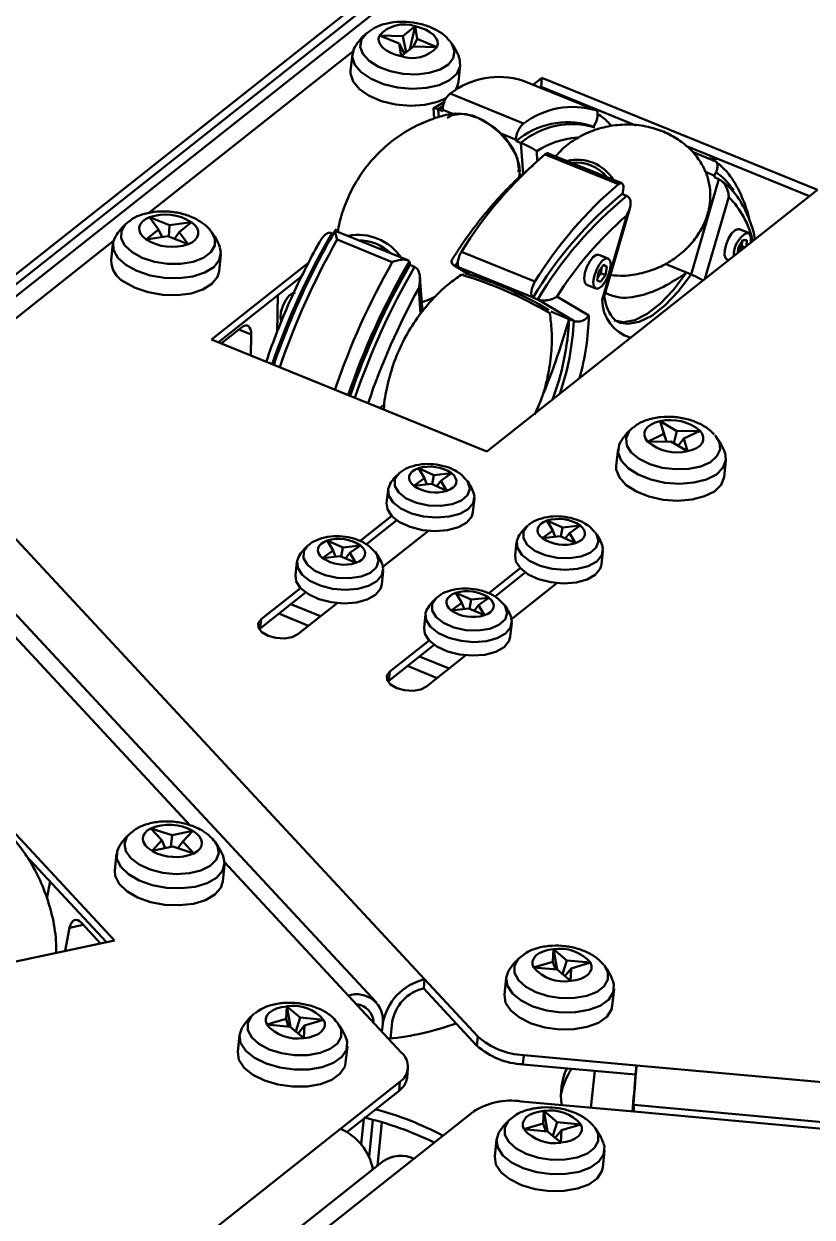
# Model space of a CAD drawing. Header units: millimetres. Extents: x 263 to 2983, y 441 to 2500.
# Drawn here: x 2049.2 to 2121.9, y 1904 to 2013.9 of the extents above; entities that cross this region are included whole.
import ezdxf

# ---------------------------------------------------------------- set-up
doc = ezdxf.new("R2010")
doc.units = ezdxf.units.MM
doc.header["$LTSCALE"] = 0.5
doc.layers.add('BOL', color=7, linetype='Continuous', lineweight=50)

msp = doc.modelspace()

# ---------------------------------------------------------------- linework, layer by layer
at = {"layer": 'BOL'}
for p, q in [((2096.64, 2028.99), (2032.95, 1978.58)), ((2096.54, 2027.98), (2032.84, 1977.57)), ((2088.99, 2020.89), (2041.71, 1983.47)), ((2084.12, 2012.8), (2085.26, 2013.7)), ((2085.26, 2013.7), (2084.78, 2011.56)), ((2085.26, 2013.7), (2085.45, 2012.53)), ((2083.8, 2012.11), (2081.97, 2012.85)), ((2081.97, 2012.85), (2084.12, 2012.8)), ((2083.99, 2010.94), (2083.8, 2012.11)), ((2083.8, 2012.11), (2084.28, 2011.17)), ((2084.12, 2012.8), (2084.43, 2011.29)), ((2085.45, 2012.53), (2085.13, 2011.84)), ((2085.45, 2012.53), (2087.28, 2011.79)), ((2088.53, 2012.27), (2088.48, 2012.34)), ((2060.7, 1996.48), (2079.52, 2011.39)), ((2079.48, 2011.15), (2079.32, 2009.59)), ((2085.13, 2011.84), (2083.99, 2010.94)), ((2087.28, 2011.79), (2085.13, 2011.84)), ((2089.27, 2008.57), (2089.43, 2010.13)), ((2096.14, 2008.31), (2096.96, 2008.96)), ((2096.87, 2008.12), (2096.96, 2008.96)), ((2096.96, 2008.96), (2122.35, 1998.64)), ((2101.93, 2005.96), (2095.16, 2008.71)), ((2096.79, 2008.05), (2096.87, 2008.12)), ((2096.87, 2008.12), (2105.61, 2004.57)), ((2087.96, 2006.73), (2086.99, 2006.17)), ((2088.49, 2007.5), (2095.26, 2004.74)), ((2098.84, 2007.32), (2098.83, 2007.22)), ((2086.96, 2006.15), (2087.03, 2005.19)), ((2087.84, 2006.34), (2087.4, 2006.05)), ((2087.4, 2006.05), (2087.82, 2005.88)), ((2087.4, 2006.05), (2087.45, 2005.31)), ((2087.82, 2005.88), (2087.81, 2005.99)), ((2088.74, 2005.62), (2087.81, 2005.99)), ((2101.79, 2004.4), (2101.36, 2004.57)), ((2101.77, 2004.55), (2101.7, 2004.44)), ((2094.59, 2003.24), (2093.25, 2003.78)), ((2094.59, 2003.13), (2094.59, 2003.24)), ((2095.02, 2002.96), (2094.59, 2003.13)), ((2095.22, 2000.09), (2095.02, 2002.96)), ((2096.47, 2002.2), (2096.53, 2001.3)), ((2110.21, 2002.7), (2121.62, 1998.06)), ((2104.02, 1999.15), (2097.25, 2001.9)), ((2104.31, 1999.24), (2097.54, 2001.99)), ((2112.97, 2001.25), (2110.82, 2002.12)), ((2112.19, 2001.56), (2113.23, 2001.47)), ((2112.88, 1999.93), (2112.03, 2000.28)), ((2110.72, 1990.83), (2113.26, 1999.61)), ((2112.88, 1999.93), (2112.84, 1999.79)), ((2113.26, 1999.61), (2112.84, 1999.79)), ((2122.35, 1998.64), (2091.88, 1974.52)), ((2104.35, 1998.24), (2104.4, 1998.39)), ((2104.78, 1998.07), (2104.35, 1998.24)), ((2114.17, 1997.99), (2111.98, 1990.43)), ((2102.67, 1988.71), (2105.05, 1996.92)), ((2058.78, 1995.65), (2058.72, 1995.6)), ((2061.6, 1994.97), (2060.79, 1996.1)), ((2060.79, 1996.1), (2062.64, 1995.37)), ((2062.64, 1995.37), (2064.64, 1995.65)), ((2064.64, 1995.65), (2063.52, 1994.74)), ((2102.52, 1988.49), (2104.77, 1996.28)), ((2060.48, 1994.06), (2061.6, 1994.97)), ((2061.6, 1994.97), (2061.95, 1994.27)), ((2062.64, 1995.37), (2062.56, 1994.32)), ((2063.52, 1994.74), (2063.09, 1994.11)), ((2063.52, 1994.74), (2064.33, 1993.61)), ((2084.58, 1992.15), (2077.91, 1994.86)), ((2115.99, 1994.66), (2115.15, 1995)), ((2044.54, 1983.7), (2057.46, 1993.92)), ((2057.41, 1993.68), (2057.25, 1992.12)), ((2062.48, 1994.35), (2060.48, 1994.06)), ((2064.33, 1993.61), (2062.48, 1994.35)), ((2083.16, 1991.98), (2078.08, 1994.04)), ((2080.49, 1993.81), (2080.48, 1993.96)), ((2082.26, 1993.39), (2082.07, 1993.17)), ((2115.03, 1992.84), (2115.39, 1993.45)), ((2115.47, 1993.98), (2115.04, 1993.26)), ((2115.39, 1993.45), (2115.42, 1993.89)), ((2115.39, 1993.45), (2115.66, 1993.34)), ((2115.85, 1993.99), (2115.47, 1993.98)), ((2115.82, 1993.47), (2115.85, 1993.99)), ((2067.2, 1991.1), (2067.36, 1992.66)), ((2089.54, 1992.93), (2096.31, 1990.17)), ((2103.06, 1992.31), (2102.21, 1992.65)), ((2115.04, 1993.26), (2115.02, 1992.83)), ((2066.49, 1984.84), (2075.46, 1991.95)), ((2084.78, 1991.82), (2084.79, 1991.71)), ((2085.21, 1991.54), (2084.79, 1991.71)), ((2088.85, 1991.67), (2090.21, 1990.86)), ((2089.2, 1992.01), (2088.96, 1991.62)), ((2088.96, 1991.62), (2089.38, 1991.45)), ((2088.96, 1991.62), (2090.24, 1990.85)), ((2096.09, 1988.73), (2089.32, 1991.48)), ((2089.32, 1991.48), (2089.38, 1991.45)), ((2102.62, 1991.71), (2102.17, 1991.08)), ((2102.39, 1990.94), (2102.49, 1991.52)), ((2102.61, 1991.69), (2102.95, 1991.55)), ((2102.95, 1991.55), (2102.62, 1991.71)), ((2102.82, 1990.77), (2102.95, 1991.55)), ((2110.29, 1991), (2108.3, 1991.81)), ((2114.02, 1992.22), (2114.17, 1992.16)), ((2067.13, 1984.58), (2074.79, 1990.64)), ((2085.94, 1987.39), (2085.71, 1990.54)), ((2089.75, 1990.97), (2089.73, 1990.97)), ((2102.17, 1991.08), (2102.03, 1990.29)), ((2102.03, 1990.29), (2102.36, 1990.14)), ((2102.07, 1990.49), (2102.39, 1990.94)), ((2102.36, 1990.14), (2102.82, 1990.77)), ((2102.39, 1990.94), (2102.82, 1990.77)), ((2110.72, 1990.83), (2110.29, 1991)), ((2085.77, 1987.19), (2085.6, 1989.54)), ((2092.87, 1989.86), (2092.87, 1989.85)), ((2094.7, 1989.05), (2094.7, 1989.06)), ((2101.07, 1989.88), (2101.08, 1989.88)), ((2101.08, 1989.88), (2101.93, 1989.53)), ((2072.6, 1988.91), (2072.54, 1985.51)), ((2096.09, 1988.73), (2096.15, 1988.69)), ((2096.57, 1988.52), (2096.15, 1988.69)), ((2099.89, 1986.55), (2096.57, 1988.52)), ((2098.33, 1988.79), (2101.27, 1987.04)), ((2099.46, 1986.72), (2097.77, 1987.41)), ((2069.26, 1985.94), (2067.4, 1984.47)), ((2069.03, 1985.76), (2070.15, 1985.31)), ((2099.89, 1986.55), (2099.46, 1986.72)), ((2104.05, 1986.43), (2104.18, 1986.38)), ((2091.88, 1974.52), (2066.49, 1984.84)), ((2070.11, 1983.37), (2070.15, 1985.31)), ((2082.45, 1978.85), (2082.01, 1978.53)), ((2108.2, 1976.15), (2107.85, 1977.32)), ((2107.85, 1977.32), (2108.45, 1975.45)), ((2107.85, 1977.32), (2109.4, 1976.4)), ((2105.33, 1976.71), (2105.28, 1976.67)), ((2106.7, 1975.42), (2108.2, 1976.15)), ((2108.2, 1976.15), (2108.43, 1975.45)), ((2109.4, 1976.4), (2109.11, 1975.29)), ((2109.4, 1976.4), (2111.53, 1976.43)), ((2111.53, 1976.43), (2110.04, 1975.71)), ((2113.02, 1975.87), (2112.89, 1976.03)), ((2103.97, 1974.76), (2103.81, 1973.19)), ((2108.83, 1975.45), (2106.7, 1975.42)), ((2110.38, 1974.54), (2108.83, 1975.45)), ((2110.04, 1975.71), (2109.51, 1975.05)), ((2110.04, 1975.71), (2110.38, 1974.54)), ((2113.76, 1972.17), (2113.92, 1973.73)), ((2086.12, 1972.05), (2085.57, 1972.97)), ((2085.57, 1972.97), (2086.99, 1972.34)), ((2086.99, 1972.34), (2088.63, 1972.51)), ((2088.63, 1972.51), (2087.65, 1971.82)), ((2086.14, 1925.89), (2043.81, 1971.43)), ((2085.15, 1971.35), (2086.12, 1972.05)), ((2086.78, 1971.53), (2085.15, 1971.35)), ((2086.12, 1972.05), (2086.33, 1971.48)), ((2088.2, 1970.9), (2086.78, 1971.53)), ((2086.99, 1972.34), (2086.84, 1971.5)), ((2087.65, 1971.82), (2087.26, 1971.32)), ((2087.65, 1971.82), (2088.2, 1970.9)), ((2089.98, 1971.9), (2089.48, 1972.43)), ((2082.77, 1971), (2082.64, 1969.75)), ((2081.7, 1923.74), (2039.37, 1969.28)), ((2090.6, 1968.93), (2090.73, 1970.18)), ((2080.17, 1966.27), (2083.11, 1968.59)), ((2080.77, 1965.97), (2083.57, 1968.18)), ((2097.97, 1967.23), (2097.42, 1968.15)), ((2097.42, 1968.15), (2098.84, 1967.52)), ((2086.49, 1967.21), (2082.3, 1963.89)), ((2097, 1966.54), (2097.97, 1967.23)), ((2097.97, 1967.23), (2098.18, 1966.66)), ((2098.84, 1967.52), (2098.69, 1966.69)), ((2098.84, 1967.52), (2100.48, 1967.7)), ((2099.5, 1967), (2099.11, 1966.5)), ((2100.48, 1967.7), (2099.5, 1967)), ((2099.5, 1967), (2100.05, 1966.08)), ((2101.83, 1967.08), (2101.33, 1967.61)), ((2077.72, 1965.39), (2077.16, 1966.31)), ((2077.16, 1966.31), (2078.59, 1965.68)), ((2094.62, 1966.18), (2094.49, 1964.93)), ((2098.63, 1966.71), (2097, 1966.54)), ((2100.05, 1966.08), (2098.63, 1966.71)), ((2076.74, 1964.7), (2077.72, 1965.39)), ((2078.37, 1964.88), (2076.74, 1964.7)), ((2077.72, 1965.39), (2077.93, 1964.83)), ((2079.8, 1964.25), (2078.37, 1964.88)), ((2078.59, 1965.68), (2078.44, 1964.85)), ((2078.59, 1965.68), (2080.22, 1965.86)), ((2079.25, 1965.17), (2078.86, 1964.67)), ((2080.22, 1965.86), (2079.25, 1965.17)), ((2079.25, 1965.17), (2079.8, 1964.25)), ((2081.58, 1965.24), (2081.07, 1965.77)), ((2102.45, 1964.11), (2102.58, 1965.36)), ((2074.36, 1964.34), (2074.23, 1963.09)), ((2092.02, 1961.45), (2094.96, 1963.77)), ((2082.19, 1962.28), (2082.32, 1963.52)), ((2092.63, 1961.15), (2095.42, 1963.36)), ((2070.99, 1958.22), (2075.17, 1961.53)), ((2071.07, 1959.06), (2074.7, 1961.93)), ((2098.34, 1962.39), (2094.15, 1959.07)), ((2073.81, 1960.45), (2076.55, 1959.34)), ((2078.09, 1960.56), (2074.46, 1957.68)), ((2088.59, 1959.88), (2089.57, 1960.58)), ((2089.57, 1960.58), (2089.01, 1961.49)), ((2089.01, 1961.49), (2090.44, 1960.87)), ((2089.57, 1960.58), (2089.78, 1960.01)), ((2090.44, 1960.87), (2090.29, 1960.03)), ((2090.44, 1960.87), (2092.07, 1961.04)), ((2092.07, 1961.04), (2091.1, 1960.35)), ((2093.43, 1960.42), (2092.92, 1960.96)), ((2072.71, 1959.58), (2075.45, 1958.47)), ((2086.21, 1959.52), (2086.09, 1958.28)), ((2090.23, 1960.06), (2088.59, 1959.88)), ((2091.65, 1959.43), (2090.23, 1960.06)), ((2091.1, 1960.35), (2090.71, 1959.85)), ((2091.1, 1960.35), (2091.65, 1959.43)), ((2070.9, 1958.14), (2070.99, 1958.22)), ((2071.07, 1959.06), (2070.99, 1958.22)), ((2094.04, 1957.46), (2094.17, 1958.71)), ((2047.94, 1957.92), (2064.54, 1940.06)), ((2082.92, 1954.24), (2086.55, 1957.12)), ((2082.84, 1953.4), (2087.02, 1956.71)), ((2085.66, 1955.63), (2088.4, 1954.52)), ((2089.94, 1955.74), (2086.31, 1952.87)), ((2082.92, 1954.24), (2082.84, 1953.4)), ((2084.56, 1954.77), (2087.3, 1953.65)), ((2082.75, 1953.32), (2082.84, 1953.4)), ((2048.08, 1939.65), (2057.54, 1929.47)), ((2061.93, 1938.7), (2060.91, 1939.79)), ((2060.91, 1939.79), (2062.86, 1939.16)), ((2062.86, 1939.16), (2064.77, 1939.57)), ((2064.77, 1939.57), (2063.86, 1938.59)), ((2059.11, 1939.43), (2059.06, 1939.39)), ((2061.02, 1937.72), (2061.93, 1938.7)), ((2061.93, 1938.7), (2062.22, 1937.97)), ((2062.86, 1939.16), (2062.76, 1938.09)), ((2063.86, 1938.59), (2063.4, 1937.97)), ((2063.86, 1938.59), (2064.88, 1937.49)), ((2066.8, 1938.59), (2066.75, 1938.65)), ((2049.33, 1937.37), (2056.81, 1929.32)), ((2057.75, 1937.47), (2057.58, 1935.91)), ((2062.92, 1938.12), (2061.02, 1937.72)), ((2064.88, 1937.49), (2062.92, 1938.12)), ((2067.53, 1934.89), (2067.69, 1936.45)), ((2067.7, 1936.67), (2079.12, 1924.38)), ((2051.62, 1934.9), (2051.32, 1933.32)), ((2054.67, 1930.91), (2053.42, 1930.64)), ((2056.26, 1929.2), (2054.5, 1931.1)), ((2053, 1928.5), (2053.42, 1930.64)), ((2057.54, 1929.47), (2031.19, 1923.83)), ((2097.96, 1927.51), (2098.02, 1928.66)), ((2098.02, 1928.66), (2098.37, 1926.79)), ((2098.02, 1928.66), (2099.26, 1927.62)), ((2095.03, 1927.99), (2094.97, 1927.94)), ((2096.19, 1926.97), (2097.96, 1927.51)), ((2097.96, 1927.51), (2098.19, 1926.79)), ((2099.26, 1927.62), (2098.85, 1926.35)), ((2099.26, 1927.62), (2101.42, 1927.43)), ((2101.42, 1927.43), (2099.65, 1926.89)), ((2098.35, 1926.78), (2096.19, 1926.97)), ((2099.59, 1925.74), (2098.35, 1926.78)), ((2099.65, 1926.89), (2099.07, 1926.17)), ((2099.65, 1926.89), (2099.59, 1925.74)), ((2086.14, 1925.89), (2086.06, 1925.05)), ((2091.05, 1920.61), (2086.14, 1925.89)), ((2093.66, 1926.03), (2093.5, 1924.47)), ((2079.12, 1924.38), (2084.02, 1919.11)), ((2090.96, 1919.77), (2086.06, 1925.05)), ((2103.44, 1923.44), (2103.61, 1925)), ((2073.37, 1922.24), (2073.43, 1923.39)), ((2073.43, 1923.39), (2073.78, 1921.53)), ((2073.43, 1923.39), (2074.67, 1922.36)), ((2070.44, 1922.72), (2070.38, 1922.68)), ((2071.6, 1921.71), (2073.37, 1922.24)), ((2073.37, 1922.24), (2073.6, 1921.52)), ((2074.67, 1922.36), (2074.26, 1921.09)), ((2074.67, 1922.36), (2076.83, 1922.16)), ((2076.83, 1922.16), (2075.06, 1921.62)), ((2083.16, 1921.96), (2083.01, 1920.43)), ((2073.76, 1921.51), (2071.6, 1921.71)), ((2075, 1920.47), (2073.76, 1921.51)), ((2075.06, 1921.62), (2074.48, 1920.9)), ((2075.06, 1921.62), (2075, 1920.47)), ((2082.21, 1921.06), (2082.28, 1921.77)), ((2069.07, 1920.76), (2068.91, 1919.2)), ((2078.86, 1918.18), (2079.02, 1919.74)), ((2090.96, 1919.77), (2091.05, 1920.61)), ((2095.28, 1918.89), (2095.19, 1918.05)), ((2105.66, 1917.95), (2095.28, 1918.89)), ((2084.52, 1916.82), (2084.6, 1917.66)), ((2105.57, 1917.11), (2095.19, 1918.05)), ((2105.66, 1917.95), (2105.57, 1917.11)), ((2195.28, 1909.84), (2105.66, 1917.95)), ((2083.86, 1916.45), (2078.39, 1912.11)), ((2083.78, 1915.61), (2083.86, 1916.45)), ((2101.47, 1914.05), (2101.82, 1917.45)), ((2083.78, 1915.61), (2078.98, 1911.81)), ((2095.03, 1914.64), (2105.41, 1913.7)), ((2195.04, 1906.2), (2105.42, 1914.31)), ((2085.16, 1909.36), (2090.63, 1913.69)), ((2097.07, 1912.61), (2097.13, 1913.76)), ((2097.13, 1913.76), (2097.48, 1911.89)), ((2097.13, 1913.76), (2098.37, 1912.72)), ((2105.41, 1913.7), (2195.02, 1905.58)), ((2078.39, 1912.11), (2031.1, 1874.69)), ((2080.53, 1913.03), (2080.29, 1910.69)), ((2081.02, 1909.52), (2081.38, 1912.94)), ((2082.21, 1912.71), (2081.8, 1908.71)), ((2094.14, 1913.09), (2094.08, 1913.04)), ((2095.3, 1912.07), (2097.07, 1912.61)), ((2097.46, 1911.87), (2095.3, 1912.07)), ((2097.07, 1912.61), (2097.31, 1911.89)), ((2098.37, 1912.72), (2097.96, 1911.45)), ((2098.37, 1912.72), (2100.53, 1912.52)), ((2100.53, 1912.52), (2098.77, 1911.99)), ((2092.77, 1911.12), (2092.61, 1909.56)), ((2098.7, 1910.84), (2097.46, 1911.87)), ((2098.77, 1911.99), (2098.18, 1911.27)), ((2098.77, 1911.99), (2098.7, 1910.84)), ((2102.56, 1908.54), (2102.72, 1910.1)), ((2082.33, 1909.13), (2035.05, 1871.7)), ((2076.13, 1902.22), (2085.16, 1909.36))]:
    msp.add_line(p, q, dxfattribs=at)
at = {"layer": 'BOL', "flags": 128}
for points in [[(2087.28, 2011.79), (2087.35, 2012.07), (2087.32, 2012.36), (2087.18, 2012.64), (2086.95, 2012.92), (2086.62, 2013.17), (2086.22, 2013.39), (2085.76, 2013.57), (2085.26, 2013.7)], [(2080.32, 2012.47), (2080.21, 2011.82), (2080.45, 2011.15), (2081.02, 2010.52), (2081.88, 2009.97), (2082.96, 2009.57), (2084.16, 2009.32), (2085.4, 2009.27), (2086.56, 2009.4), (2087.57, 2009.72), (2088.33, 2010.19), (2088.78, 2010.77), (2088.89, 2011.42), (2088.65, 2012.09), (2088.53, 2012.27)], [(2080.79, 2013.06), (2080.78, 2013.05), (2080.32, 2012.47)], [(2081.97, 2012.85), (2081.9, 2012.58), (2081.93, 2012.29), (2082.07, 2012), (2082.3, 2011.72), (2082.63, 2011.47), (2083.03, 2011.25), (2083.49, 2011.07), (2083.99, 2010.94)], [(2079.7, 2011.79), (2079.61, 2011.61), (2079.47, 2010.9), (2079.71, 2010.16), (2080.3, 2009.46), (2081.2, 2008.85), (2082.34, 2008.37), (2083.63, 2008.06), (2084.99, 2007.94), (2086.31, 2008.02), (2087.49, 2008.29), (2088.44, 2008.74), (2089.1, 2009.33), (2089.41, 2010.02), (2089.36, 2010.75), (2089.34, 2010.8)], [(2079.32, 2009.59), (2079.31, 2009.34), (2079.55, 2008.6), (2080.14, 2007.9), (2081.04, 2007.29), (2082.18, 2006.81), (2083.47, 2006.5), (2084.83, 2006.38), (2086.15, 2006.46), (2087.33, 2006.73), (2088.13, 2007.09)], [(2088.23, 2005.28), (2088.67, 2005.51), (2089.53, 2005.64), (2090.54, 2005.47), (2091.61, 2005.02), (2092.65, 2004.32), (2093.56, 2003.45), (2094.27, 2002.47), (2094.7, 2001.48), (2094.83, 2000.56), (2094.8, 2000.29)], [(2088.74, 2005.64), (2088.98, 2005.67), (2089.97, 2005.6), (2091.04, 2005.25), (2092.12, 2004.65), (2093.11, 2003.84), (2093.94, 2002.9), (2094.54, 2001.89), (2094.86, 2000.91), (2094.91, 2000.36)], [(2101.77, 2004.55), (2101.88, 2004.76), (2101.97, 2004.98), (2102.04, 2005.21), (2102.08, 2005.43), (2102.09, 2005.62), (2102.07, 2005.78), (2102.01, 2005.9), (2101.93, 2005.96)], [(2104.4, 1998.39), (2104.45, 1998.62), (2104.47, 1998.82), (2104.46, 1999), (2104.42, 1999.13), (2104.35, 1999.22), (2104.26, 1999.25), (2104.15, 1999.23), (2104.02, 1999.15)], [(2058.72, 1995.6), (2058.55, 1995.43), (2058.19, 1994.82), (2058.18, 1994.16), (2058.52, 1993.49), (2059.18, 1992.88)], [(2060.79, 1996.1), (2060.42, 1995.92), (2060.13, 1995.7), (2059.93, 1995.45), (2059.84, 1995.17), (2059.85, 1994.88), (2059.96, 1994.59), (2060.18, 1994.32), (2060.48, 1994.06)], [(2064.33, 1993.61), (2064.7, 1993.79), (2064.99, 1994.01), (2065.19, 1994.26), (2065.28, 1994.54), (2065.27, 1994.83), (2065.16, 1995.12), (2064.94, 1995.4), (2064.64, 1995.65)], [(2059.18, 1992.88), (2060.11, 1992.38), (2061.23, 1992.01), (2062.45, 1991.82), (2063.68, 1991.82), (2064.81, 1992.01), (2065.75, 1992.37), (2066.43, 1992.88), (2066.79, 1993.49), (2066.8, 1994.15), (2066.47, 1994.8)], [(2115.15, 1995), (2115.04, 1995.02), (2114.76, 1994.91), (2114.44, 1994.6), (2114.15, 1994.14), (2113.93, 1993.6), (2113.8, 1993.06), (2113.79, 1992.61), (2113.91, 1992.31), (2114.02, 1992.22)], [(2116.2, 1993.77), (2116.21, 1993.82), (2116.21, 1994.27), (2116.1, 1994.57), (2115.89, 1994.68)], [(2057.64, 1994.32), (2057.44, 1993.84), (2057.47, 1993.11), (2057.87, 1992.38), (2058.6, 1991.71)], [(2058.6, 1991.71), (2059.61, 1991.16), (2060.83, 1990.75), (2062.16, 1990.52), (2063.51, 1990.48), (2064.78, 1990.65), (2065.87, 1991.01), (2066.7, 1991.52), (2067.21, 1992.16), (2067.37, 1992.87), (2067.27, 1993.33)], [(2089.32, 1991.48), (2089.25, 1991.56), (2089.2, 1991.68), (2089.19, 1991.85), (2089.21, 1992.05), (2089.25, 1992.27), (2089.33, 1992.5), (2089.42, 1992.72), (2089.54, 1992.93)], [(2102.21, 1992.65), (2101.97, 1992.64), (2101.66, 1992.43), (2101.36, 1992.04), (2101.09, 1991.53), (2100.91, 1990.98), (2100.85, 1990.47), (2100.9, 1990.09), (2101.07, 1989.88)], [(2101.91, 1989.54), (2102.17, 1989.54), (2102.47, 1989.76), (2102.78, 1990.15), (2103.04, 1990.66), (2103.22, 1991.21), (2103.29, 1991.71), (2103.24, 1992.1), (2103.07, 1992.3), (2102.81, 1992.3), (2102.51, 1992.09), (2102.2, 1991.69), (2101.94, 1991.18), (2101.76, 1990.63), (2101.69, 1990.13), (2101.75, 1989.74), (2101.91, 1989.54)], [(2058.44, 1990.15), (2059.45, 1989.6), (2060.67, 1989.19), (2062, 1988.96), (2063.35, 1988.92), (2064.62, 1989.09), (2065.71, 1989.44), (2066.54, 1989.96), (2067.05, 1990.6), (2067.2, 1991.1)], [(2096.31, 1990.17), (2096.2, 1989.97), (2096.1, 1989.75), (2096.02, 1989.52), (2095.98, 1989.3), (2095.96, 1989.1), (2095.98, 1988.93), (2096.02, 1988.8), (2096.09, 1988.73)], [(2103.62, 1986.6), (2104.46, 1986.44), (2105.51, 1986.63), (2106.66, 1987.21), (2107.87, 1988.15), (2109.09, 1989.43), (2110.29, 1991)], [(2104.18, 1986.38), (2104.88, 1986.27), (2105.93, 1986.46), (2107.08, 1987.03), (2108.29, 1987.98), (2109.51, 1989.25), (2110.72, 1990.83)], [(2072.86, 1986.87), (2072.9, 1987.36), (2073.07, 1987.91), (2073.32, 1988.43), (2073.62, 1988.85), (2073.93, 1989.09), (2074.2, 1989.13), (2074.22, 1989.13)], [(2072.94, 1986.49), (2072.93, 1986.51), (2072.86, 1986.87)], [(2069.26, 1985.94), (2069.44, 1986.06), (2069.61, 1986.13), (2069.77, 1986.13), (2069.9, 1986.07), (2070.01, 1985.96), (2070.09, 1985.79), (2070.14, 1985.57), (2070.15, 1985.31)], [(2107.85, 1977.32), (2107.4, 1977.19), (2107.02, 1977.02), (2106.72, 1976.8), (2106.51, 1976.56), (2106.4, 1976.28), (2106.4, 1976), (2106.5, 1975.71), (2106.7, 1975.42)], [(2105.28, 1976.67), (2105, 1976.38), (2104.71, 1975.75), (2104.78, 1975.08), (2105.19, 1974.43), (2105.92, 1973.83), (2106.9, 1973.35), (2108.05, 1973.03), (2109.28, 1972.88), (2110.49, 1972.92), (2111.59, 1973.15), (2112.48, 1973.54), (2113.09, 1974.08), (2113.37, 1974.7), (2113.31, 1975.37), (2113.02, 1975.87)], [(2110.38, 1974.54), (2110.83, 1974.66), (2111.21, 1974.84), (2111.51, 1975.05), (2111.72, 1975.3), (2111.83, 1975.57), (2111.83, 1975.86), (2111.73, 1976.15), (2111.53, 1976.43)], [(2104.19, 1975.4), (2104.06, 1975.13), (2103.98, 1974.41), (2104.26, 1973.68), (2104.89, 1972.99), (2105.82, 1972.39), (2106.98, 1971.93), (2108.29, 1971.64), (2109.65, 1971.55), (2110.95, 1971.65), (2112.11, 1971.95), (2113.03, 1972.41), (2113.64, 1973.02), (2113.91, 1973.71), (2113.83, 1974.41)], [(2083.82, 1972.53), (2083.79, 1972.51), (2083.41, 1971.96), (2083.39, 1971.34), (2083.75, 1970.73), (2084.44, 1970.19), (2085.39, 1969.78), (2086.49, 1969.54), (2087.64, 1969.5), (2088.69, 1969.66), (2089.54, 1970.01), (2090.1, 1970.5), (2090.31, 1971.09), (2090.13, 1971.71), (2090.01, 1971.89)], [(2085.57, 1972.97), (2085.25, 1972.83), (2085, 1972.67), (2084.82, 1972.47), (2084.72, 1972.25), (2084.71, 1972.03), (2084.77, 1971.79), (2084.92, 1971.57), (2085.15, 1971.35)], [(2088.2, 1970.9), (2088.52, 1971.04), (2088.77, 1971.2), (2088.95, 1971.4), (2089.05, 1971.61), (2089.07, 1971.84), (2089, 1972.07), (2088.85, 1972.3), (2088.63, 1972.51)], [(2103.81, 1973.19), (2103.81, 1972.85), (2104.1, 1972.12), (2104.73, 1971.43), (2105.66, 1970.83), (2106.82, 1970.37), (2108.13, 1970.08), (2109.48, 1969.98), (2110.79, 1970.09), (2111.94, 1970.39), (2112.87, 1970.85), (2113.48, 1971.45), (2113.75, 1972.15), (2113.76, 1972.17)], [(2082.95, 1971.51), (2082.78, 1971.09), (2082.84, 1970.45), (2083.25, 1969.82), (2083.96, 1969.26), (2084.93, 1968.82), (2086.05, 1968.53), (2087.24, 1968.43), (2088.39, 1968.52), (2089.38, 1968.79), (2090.15, 1969.22), (2090.61, 1969.77), (2090.73, 1970.4), (2090.66, 1970.72)], [(2082.64, 1969.75), (2082.71, 1969.2), (2083.12, 1968.57), (2083.84, 1968.01), (2084.8, 1967.57), (2085.93, 1967.28), (2087.11, 1967.18), (2088.26, 1967.27), (2089.26, 1967.54), (2090.02, 1967.97), (2090.48, 1968.53), (2090.6, 1968.93)], [(2097.42, 1968.15), (2097.11, 1968.01), (2096.85, 1967.85), (2096.67, 1967.65), (2096.57, 1967.44), (2096.56, 1967.21), (2096.62, 1966.98), (2096.77, 1966.75), (2097, 1966.54)], [(2095.67, 1967.71), (2095.64, 1967.69), (2095.26, 1967.14), (2095.24, 1966.52), (2095.6, 1965.91), (2096.29, 1965.37), (2097.24, 1964.96), (2098.35, 1964.72), (2099.49, 1964.68), (2100.54, 1964.84), (2101.39, 1965.19), (2101.95, 1965.68), (2102.16, 1966.27), (2101.98, 1966.89), (2101.86, 1967.07)], [(2100.05, 1966.08), (2100.37, 1966.22), (2100.62, 1966.38), (2100.8, 1966.58), (2100.9, 1966.8), (2100.92, 1967.02), (2100.85, 1967.26), (2100.7, 1967.48), (2100.48, 1967.7)], [(2077.16, 1966.31), (2076.85, 1966.18), (2076.6, 1966.01), (2076.42, 1965.82), (2076.32, 1965.6), (2076.3, 1965.37), (2076.37, 1965.14), (2076.52, 1964.91), (2076.74, 1964.7)], [(2094.8, 1966.69), (2094.63, 1966.27), (2094.69, 1965.63), (2095.1, 1965), (2095.81, 1964.44), (2096.78, 1964), (2097.9, 1963.71), (2099.09, 1963.61), (2100.24, 1963.7), (2101.23, 1963.97), (2102, 1964.4), (2102.46, 1964.96), (2102.58, 1965.58), (2102.51, 1965.9)], [(2074.54, 1964.86), (2074.38, 1964.44), (2074.44, 1963.8), (2074.84, 1963.17), (2075.56, 1962.61), (2076.52, 1962.16), (2077.65, 1961.88), (2078.84, 1961.77), (2079.98, 1961.86), (2080.98, 1962.14), (2081.74, 1962.57), (2082.2, 1963.12), (2082.32, 1963.75), (2082.25, 1964.06)], [(2075.41, 1965.87), (2075.39, 1965.85), (2075, 1965.3), (2074.98, 1964.69), (2075.34, 1964.08), (2076.03, 1963.54), (2076.98, 1963.13), (2078.09, 1962.89), (2079.23, 1962.84), (2080.29, 1963.01), (2081.14, 1963.35), (2081.7, 1963.85), (2081.9, 1964.44), (2081.73, 1965.06), (2081.61, 1965.24)], [(2079.8, 1964.25), (2080.11, 1964.38), (2080.36, 1964.55), (2080.54, 1964.75), (2080.64, 1964.96), (2080.66, 1965.19), (2080.59, 1965.42), (2080.45, 1965.65), (2080.22, 1965.86)], [(2094.49, 1964.93), (2094.56, 1964.38), (2094.97, 1963.76), (2095.69, 1963.19), (2096.65, 1962.75), (2097.78, 1962.47), (2098.96, 1962.36), (2100.11, 1962.45), (2101.11, 1962.72), (2101.87, 1963.15), (2102.33, 1963.71), (2102.45, 1964.11)], [(2074.23, 1963.09), (2074.31, 1962.55), (2074.71, 1961.92), (2075.43, 1961.36), (2076.39, 1960.92), (2077.52, 1960.63), (2078.71, 1960.53), (2079.85, 1960.61), (2080.85, 1960.89), (2081.61, 1961.32), (2082.08, 1961.87), (2082.19, 1962.28)], [(2087.26, 1961.06), (2087.24, 1961.04), (2086.85, 1960.48), (2086.84, 1959.87), (2087.19, 1959.26), (2087.88, 1958.72), (2088.83, 1958.31), (2089.94, 1958.07), (2091.08, 1958.03), (2092.14, 1958.19), (2092.99, 1958.54), (2093.55, 1959.03), (2093.75, 1959.62), (2093.58, 1960.24), (2093.46, 1960.42)], [(2089.01, 1961.49), (2088.7, 1961.36), (2088.45, 1961.19), (2088.27, 1961), (2088.17, 1960.78), (2088.15, 1960.55), (2088.22, 1960.32), (2088.37, 1960.1), (2088.59, 1959.88)], [(2091.65, 1959.43), (2091.96, 1959.56), (2092.22, 1959.73), (2092.39, 1959.93), (2092.49, 1960.14), (2092.51, 1960.37), (2092.44, 1960.6), (2092.3, 1960.83), (2092.07, 1961.04)], [(2086.39, 1960.04), (2086.23, 1959.62), (2086.29, 1958.98), (2086.69, 1958.35), (2087.41, 1957.79), (2088.37, 1957.35), (2089.5, 1957.06), (2090.69, 1956.96), (2091.83, 1957.05), (2092.83, 1957.32), (2093.59, 1957.75), (2094.05, 1958.3), (2094.17, 1958.93), (2094.1, 1959.24)], [(2074.46, 1957.68), (2073.93, 1957.42), (2073.22, 1957.3), (2072.44, 1957.34), (2071.72, 1957.54), (2071.15, 1957.87), (2070.83, 1958.27), (2070.8, 1958.69), (2071.07, 1959.06)], [(2086.09, 1958.28), (2086.16, 1957.73), (2086.56, 1957.1), (2087.28, 1956.54), (2088.25, 1956.1), (2089.37, 1955.81), (2090.56, 1955.71), (2091.7, 1955.8), (2092.7, 1956.07), (2093.46, 1956.5), (2093.93, 1957.06), (2094.04, 1957.46)], [(2086.31, 1952.87), (2085.78, 1952.6), (2085.07, 1952.48), (2084.29, 1952.52), (2083.57, 1952.72), (2083, 1953.05), (2082.68, 1953.45), (2082.65, 1953.87), (2082.92, 1954.24)], [(2060.91, 1939.79), (2060.58, 1939.59), (2060.34, 1939.35), (2060.2, 1939.08), (2060.16, 1938.8), (2060.23, 1938.51), (2060.4, 1938.23), (2060.67, 1937.96), (2061.02, 1937.72)], [(2064.88, 1937.49), (2065.2, 1937.69), (2065.44, 1937.93), (2065.58, 1938.2), (2065.62, 1938.48), (2065.55, 1938.77), (2065.38, 1939.06), (2065.12, 1939.33), (2064.77, 1939.57)], [(2059.06, 1939.39), (2058.7, 1939), (2058.48, 1938.36), (2058.6, 1937.69), (2059.07, 1937.04), (2059.84, 1936.46), (2060.85, 1936.01), (2062.02, 1935.71), (2063.25, 1935.59), (2064.46, 1935.66), (2065.52, 1935.92), (2066.37, 1936.34), (2066.94, 1936.89), (2067.16, 1937.52), (2067.04, 1938.19), (2066.8, 1938.59)], [(2057.97, 1938.11), (2057.79, 1937.7), (2057.78, 1936.97), (2058.14, 1936.24), (2058.84, 1935.57), (2059.82, 1935), (2061.03, 1934.57), (2062.35, 1934.32), (2063.71, 1934.27), (2064.99, 1934.41), (2066.1, 1934.75), (2066.96, 1935.25), (2067.51, 1935.87), (2067.7, 1936.58), (2067.61, 1937.12)], [(2057.58, 1935.91), (2057.62, 1935.41), (2057.98, 1934.68), (2058.68, 1934.01), (2059.66, 1933.44), (2060.87, 1933.01), (2062.19, 1932.76), (2063.55, 1932.71), (2064.83, 1932.85), (2065.94, 1933.19), (2066.8, 1933.69), (2067.35, 1934.31), (2067.53, 1934.89)], [(2054.5, 1931.1), (2054.33, 1931.25), (2054.16, 1931.34), (2053.99, 1931.38), (2053.84, 1931.35), (2053.7, 1931.25), (2053.58, 1931.1), (2053.49, 1930.9), (2053.42, 1930.64)], [(2098.02, 1928.66), (2097.53, 1928.59), (2097.08, 1928.46), (2096.7, 1928.29), (2096.4, 1928.07), (2096.2, 1927.82), (2096.09, 1927.55), (2096.09, 1927.26), (2096.19, 1926.97)], [(2094.97, 1927.94), (2094.77, 1927.75), (2094.43, 1927.13), (2094.43, 1926.47), (2094.79, 1925.81), (2095.46, 1925.2), (2096.4, 1924.7), (2097.53, 1924.34), (2098.75, 1924.16), (2099.98, 1924.17)], [(2099.59, 1925.74), (2100.08, 1925.81), (2100.53, 1925.94), (2100.91, 1926.11), (2101.21, 1926.33), (2101.41, 1926.58), (2101.52, 1926.85), (2101.52, 1927.14), (2101.42, 1927.43)], [(2093.88, 1926.67), (2093.66, 1926.02), (2093.77, 1925.28), (2094.25, 1924.57), (2095.05, 1923.92), (2096.12, 1923.39), (2097.37, 1923.02), (2098.72, 1922.84), (2100.06, 1922.85)], [(2099.98, 1924.17), (2101.1, 1924.37), (2102.03, 1924.74), (2102.7, 1925.25), (2103.04, 1925.86), (2103.03, 1926.53), (2102.71, 1927.15)], [(2102.71, 1927.15), (2102.68, 1927.19), (2102.67, 1927.2)], [(2100.06, 1922.85), (2101.29, 1923.06), (2102.33, 1923.45), (2103.09, 1924), (2103.53, 1924.66), (2103.59, 1925.38), (2103.52, 1925.68)], [(2093.5, 1924.47), (2093.5, 1924.46), (2093.61, 1923.72), (2094.09, 1923.01), (2094.89, 1922.36), (2095.96, 1921.83), (2097.21, 1921.46), (2098.56, 1921.27), (2099.9, 1921.29)], [(2073.43, 1923.39), (2072.94, 1923.32), (2072.49, 1923.2), (2072.11, 1923.02), (2071.81, 1922.81), (2071.61, 1922.56), (2071.5, 1922.28), (2071.5, 1921.99), (2071.6, 1921.71)], [(2099.9, 1921.29), (2101.13, 1921.5), (2102.17, 1921.89), (2102.93, 1922.44), (2103.37, 1923.1), (2103.44, 1923.44)], [(2070.38, 1922.68), (2070.18, 1922.48), (2069.84, 1921.87), (2069.84, 1921.2), (2070.2, 1920.54), (2070.87, 1919.94), (2071.81, 1919.43), (2072.94, 1919.08), (2074.16, 1918.9), (2075.39, 1918.9)], [(2075, 1920.47), (2075.49, 1920.54), (2075.94, 1920.67), (2076.32, 1920.84), (2076.62, 1921.06), (2076.82, 1921.31), (2076.93, 1921.58), (2076.93, 1921.87), (2076.83, 1922.16)], [(2078.12, 1921.88), (2078.09, 1921.92), (2078.08, 1921.93)], [(2069.29, 1921.4), (2069.07, 1920.75), (2069.18, 1920.02), (2069.66, 1919.3), (2070.46, 1918.65), (2071.53, 1918.13), (2072.78, 1917.76), (2074.13, 1917.57), (2075.47, 1917.58)], [(2075.39, 1918.9), (2076.51, 1919.1), (2077.44, 1919.47), (2078.11, 1919.98), (2078.45, 1920.6), (2078.44, 1921.26), (2078.12, 1921.88)], [(2075.47, 1917.58), (2076.7, 1917.79), (2077.74, 1918.19), (2078.5, 1918.73), (2078.94, 1919.39), (2079, 1920.11), (2078.93, 1920.41)], [(2068.91, 1919.2), (2068.91, 1919.19), (2069.02, 1918.46), (2069.5, 1917.74), (2070.3, 1917.09), (2071.37, 1916.57), (2072.62, 1916.19), (2073.97, 1916.01), (2075.31, 1916.02)], [(2075.31, 1916.02), (2076.54, 1916.23), (2077.58, 1916.63), (2078.34, 1917.17), (2078.78, 1917.83), (2078.86, 1918.18)], [(2105.32, 1913.7), (2105.36, 1913.97), (2105.4, 1914.21), (2105.42, 1914.31), (2105.43, 1914.25), (2105.42, 1914.05), (2105.41, 1913.7)], [(2097.13, 1913.76), (2096.64, 1913.69), (2096.19, 1913.56), (2095.81, 1913.39), (2095.51, 1913.17), (2095.31, 1912.92), (2095.2, 1912.65), (2095.2, 1912.36), (2095.3, 1912.07)], [(2094.08, 1913.04), (2093.88, 1912.85), (2093.54, 1912.23), (2093.54, 1911.57), (2093.9, 1910.91), (2094.57, 1910.3), (2095.51, 1909.8), (2096.64, 1909.44), (2097.87, 1909.26), (2099.09, 1909.27)], [(2098.7, 1910.84), (2099.19, 1910.91), (2099.64, 1911.03), (2100.02, 1911.21), (2100.32, 1911.42), (2100.52, 1911.67), (2100.63, 1911.95), (2100.63, 1912.24), (2100.53, 1912.52)], [(2099.09, 1909.27), (2100.21, 1909.46), (2101.14, 1909.83), (2101.81, 1910.35), (2102.15, 1910.96), (2102.14, 1911.62), (2101.82, 1912.24)], [(2101.82, 1912.24), (2101.79, 1912.29), (2101.78, 1912.3)], [(2092.99, 1911.77), (2092.77, 1911.11), (2092.88, 1910.38), (2093.36, 1909.66), (2094.16, 1909.02), (2095.23, 1908.49), (2096.48, 1908.12), (2097.83, 1907.93), (2099.17, 1907.95)], [(2099.17, 1907.95), (2100.4, 1908.16), (2101.44, 1908.55), (2102.2, 1909.1), (2102.64, 1909.76), (2102.71, 1910.48), (2102.63, 1910.77)], [(2092.61, 1909.56), (2092.61, 1909.55), (2092.72, 1908.82), (2093.2, 1908.1), (2094, 1907.46), (2095.07, 1906.93), (2096.32, 1906.56), (2097.67, 1906.37), (2099.01, 1906.39)], [(2099.01, 1906.39), (2100.24, 1906.6), (2101.28, 1906.99), (2102.04, 1907.54), (2102.48, 1908.2), (2102.56, 1908.54)]]:
    msp.add_lwpolyline(points, dxfattribs=at)
at = {"layer": 'BOL'}
for centre, radius, start, end in [((2084.26, 2010.78), 3.09, 71.0928, 137.7787), ((2084.28, 2008.98), 5.37, 130.5445, 148.483), ((2084.28, 2008.98), 5.37, 19.7775, 37.7161), ((2084.99, 2013.86), 3.09, 251.0928, 317.7787), ((2093.02, 2001.54), 7.49, 73.4085, 127.2592), ((2087.67, 2008.76), 1.6, 321.1968, 353.1242), ((2089.73, 2006.03), 1.92, 130.3289, 181.144), ((2099.8, 1998.78), 7.49, 73.4085, 127.2592), ((2099.33, 1997.52), 7.34, 73.9263, 130.1586), ((2096.5, 2003.28), 1.92, 130.3289, 181.144), ((2099.74, 1997.37), 7.32, 73.4282, 130.2116), ((2100.94, 1995.12), 8.37, 95.3656, 122.2491), ((2121.71, 1973.1), 37.79, 130.3315, 148.3504), ((2097.47, 2001.71), 0.294, 75.234, 137.7311), ((2100.2, 1997.43), 3.97, 32.0129, 103.7371), ((2100.1, 1997.46), 3.69, 38.9146, 96.8361), ((2115.21, 1999.26), 2.43, 155.4174, 163.7763), ((2109.6, 1995.42), 5.92, 32.089, 54.9108), ((2128.48, 1970.35), 37.79, 130.3314, 148.3505), ((2126.89, 1970.59), 35.68, 129.177, 149.5047), ((2127.31, 1970.42), 35.67, 129.176, 149.505), ((2108.31, 1992.16), 8.26, 12.2637, 44.8629), ((2062.22, 1991.52), 5.37, 130.5445, 148.483), ((2062.24, 1991.83), 4.52, 57.9871, 108.7857), ((2127.55, 1970.2), 34.63, 131.1412, 147.5411), ((2062.22, 1991.52), 5.37, 19.7775, 37.7161), ((2134.59, 1961.37), 65.99, 149.7283, 161.2625), ((2116.99, 1992.59), 2.36, 117.8462, 181.6096), ((2062.88, 1997.89), 4.52, 237.9855, 288.7855), ((2138.9, 1959.61), 69.89, 150.4852, 161.0754), ((2080.01, 1989.66), 4.82, 34.6542, 101.0958), ((2079.96, 1989.53), 4.47, 46.6623, 89.0877), ((2059.5, 1992.13), 2.24, 180.243, 241.8153), ((2144, 1957.54), 69.91, 150.4871, 161.0735), ((2142.67, 1958.08), 67.15, 149.6327, 161.2039), ((2141.43, 1958.6), 65.61, 149.6942, 161.2964), ((2141.87, 1958.42), 65.62, 149.6956, 161.2953), ((2084.24, 1991.8), 0.539, 2.3227, 25.244), ((2079.06, 1955.67), 36.67, 59.4902, 73.4415), ((2080.95, 1960.14), 32.06, 58.7483, 73.8988), ((2141.7, 1958.48), 64.13, 151.0229, 161.3618), ((2092.48, 1987.78), 2.12, 63.3108, 79.4726), ((2091.7, 1984.43), 5.52, 57.0179, 71.6759), ((2106.17, 1988.51), 3.66, 180.1736, 253.3309), ((2078.07, 1987.53), 23.21, 344.3554, 358.7922), ((2075.08, 1987.89), 24.41, 339.4179, 357.2616), ((2075.92, 1987.66), 23.99, 340.9508, 357.34), ((2108.8, 1973.19), 4.23, 49.8701, 103.0345), ((2108.77, 1972.59), 5.37, 130.5445, 148.483), ((2108.77, 1972.59), 5.37, 19.7775, 37.7161), ((2109.43, 1978.66), 4.23, 229.8685, 283.0347), ((2086.61, 1969.26), 4.3, 130.5445, 148.483), ((2086.62, 1969.54), 3.59, 56.0766, 107.1158), ((2086.61, 1969.26), 4.3, 19.7775, 37.7161), ((2087.15, 1974.33), 3.59, 236.0766, 287.1161), ((2098.48, 1964.72), 3.59, 56.0766, 107.1158), ((2098.46, 1964.44), 4.3, 130.5445, 148.483), ((2098.46, 1964.44), 4.3, 19.7775, 37.7161), ((2078.22, 1962.88), 3.59, 56.0779, 107.1163), ((2099, 1969.51), 3.59, 236.0766, 287.1161), ((2078.21, 1962.61), 4.3, 130.5445, 148.483), ((2078.21, 1962.61), 4.3, 19.7775, 37.7161), ((2078.74, 1967.68), 3.59, 236.0769, 287.1158), ((2090.07, 1958.06), 3.59, 56.0766, 107.1158), ((2090.06, 1957.79), 4.3, 130.5445, 148.483), ((2090.06, 1957.79), 4.3, 19.7775, 37.7161), ((2090.59, 1962.86), 3.59, 236.0769, 287.1158), ((2062.6, 1935.64), 4.49, 61.1591, 112.2031), ((2062.55, 1935.3), 5.37, 130.5445, 148.483), ((2062.55, 1935.3), 5.37, 19.7775, 37.7161), ((2063.18, 1941.64), 4.49, 241.1589, 292.2032), ((2098.62, 1925.02), 3.69, 40.7084, 99.3782), ((2098.46, 1923.86), 5.37, 130.5445, 148.483), ((2098.99, 1929.38), 3.69, 220.7086, 279.3793), ((2098.46, 1923.86), 5.37, 19.7775, 37.7161), ((2087.28, 1920.96), 5.06, 102.9681, 170.7712), ((2079.89, 1922.1), 2.41, 352.1668, 108.734), ((2086.91, 1921.35), 3.8, 102.9695, 170.7698), ((2074.03, 1919.76), 3.69, 40.7084, 99.3782), ((2079.71, 1921.89), 1.71, 0.6584, 85.1679), ((2073.87, 1918.59), 5.37, 130.5445, 148.483), ((2074.4, 1924.11), 3.69, 220.7086, 279.3793), ((2073.87, 1918.59), 5.37, 19.7775, 37.7161), ((2080.05, 1946.83), 26.57, 275.9784, 289.7958), ((2095.48, 1924.83), 6.78, 228.1887, 267.5606), ((2095.57, 1925.67), 6.78, 228.1887, 267.5606), ((2082.91, 1917.84), 1.69, 304.3521, 48.824), ((2104.91, 1914.07), 6.32, 145.4156, 169.1371), ((2104.51, 1915.24), 5.8, 155.1104, 189.4155), ((1965.72, 1927.35), 140.26, 354.418, 356.1596), ((2082.74, 1917.08), 1.8, 305.2695, 351.7086), ((1990.34, 1924.99), 115.5, 354.3932, 356.0883), ((2094.1, 1908.26), 6.45, 81.7012, 122.4715), ((2073.6, 1883.5), 30.46, 63.8391, 76.8216), ((2074.28, 1886.04), 28.82, 61.9442, 75.2129), ((2097.74, 1910.12), 3.69, 40.7084, 99.3782), ((2076.38, 1907.43), 5.09, 10.7407, 66.8317), ((2097.57, 1908.96), 5.37, 130.5445, 148.483), ((2098.1, 1914.47), 3.69, 220.7086, 279.3793), ((2097.57, 1908.96), 5.37, 19.7775, 37.7161), ((2083.94, 1906.82), 2.81, 64.3576, 124.9721)]:
    msp.add_arc(centre, radius, start, end, dxfattribs=at)
for points, knots in [([(2088.43, 2012.35), (2088.32, 2012.49), (2088.01, 2012.87), (2087.28, 2013.36), (2086.28, 2013.8), (2085.1, 2014.08), (2083.87, 2014.15), (2082.64, 2014), (2081.59, 2013.66), (2081.05, 2013.24), (2080.82, 2013.07)], [0, 0, 0, 0, 0.066068, 0.187663, 0.321638, 0.460025, 0.598822, 0.740909, 0.890793, 1, 1, 1, 1]), ([(2088.77, 2005.62), (2088.63, 2005.61), (2087.92, 2005.52), (2086.61, 2005.1), (2084.92, 2004.34), (2083.25, 2003.26), (2081.7, 2001.9), (2080.36, 2000.27), (2079.32, 1998.54), (2078.61, 1996.76), (2078.23, 1995.48), (2078.17, 1994.82), (2078.16, 1994.76)], [0, 0, 0, 0, 0.028013, 0.13972, 0.255224, 0.373042, 0.50486, 0.632758, 0.75598, 0.874256, 0.987251, 1, 1, 1, 1]), ([(2086.98, 2006.15), (2086.98, 2006.17), (2086.97, 2006.19), (2087.06, 2006.18), (2087.21, 2006.13), (2087.33, 2006.08), (2087.4, 2006.05)], [0, 0, 0, 0, 0.285535, 0.599764, 0.799102, 1, 1, 1, 1]), ([(2103.35, 2004.52), (2103.25, 2004.64), (2102.89, 2005.07), (2102.43, 2005.4), (2102.08, 2005.63)], [0, 0, 0, 0, 0.266466, 1, 1, 1, 1]), ([(2103.28, 1990.78), (2103.67, 1990.74), (2104.63, 1990.66), (2106.15, 1990.91), (2107.75, 1991.44), (2109.16, 1992.23), (2110.35, 1993.22), (2111.29, 1994.35), (2111.96, 1995.55), (2112.36, 1996.78), (2112.51, 1997.98), (2112.41, 1999.16), (2112.08, 2000.28), (2111.49, 2001.39), (2110.63, 2002.42), (2109.52, 2003.31), (2108.21, 2004.01), (2106.69, 2004.5), (2105.01, 2004.7), (2103.28, 2004.57), (2101.63, 2004.13), (2100.16, 2003.41), (2099, 2002.6), (2098.43, 2001.96), (2098.22, 2001.72)], [0, 0, 0, 0, 0.037442, 0.092385, 0.145882, 0.197484, 0.246842, 0.293605, 0.337353, 0.377568, 0.413735, 0.446434, 0.47903, 0.515514, 0.559034, 0.603922, 0.651406, 0.700632, 0.756628, 0.811984, 0.866019, 0.918319, 0.968487, 1, 1, 1, 1]), ([(2095.02, 2002.96), (2095.09, 2002.93), (2095.23, 2002.87), (2095.49, 2002.75), (2095.82, 2002.59), (2096.19, 2002.39), (2096.38, 2002.26), (2096.47, 2002.2), (2096.47, 2002.2)], [0, 0, 0, 0, 0.107649, 0.214425, 0.382774, 0.663958, 0.997034, 1, 1, 1, 1]), ([(2112.96, 2001.24), (2113, 2001.22), (2113.09, 2001.19), (2113.15, 2001.01), (2113.15, 2000.76), (2113.1, 2000.51), (2113.04, 2000.35), (2113, 2000.27)], [0, 0, 0, 0, 0.185497, 0.480107, 0.694739, 0.846975, 1, 1, 1, 1]), ([(2116.08, 1995.79), (2116.07, 1995.86), (2115.93, 1996.59), (2115.5, 1997.78), (2114.76, 1999.3), (2113.93, 2000.45), (2113.28, 2000.98), (2113.01, 2001.2)], [0, 0, 0, 0, 0.028141, 0.292053, 0.555687, 0.816262, 1, 1, 1, 1]), ([(2096.14, 2000.87), (2095.98, 2000.74), (2095.29, 2000.2), (2094.06, 1999.06), (2092.46, 1997.36), (2090.88, 1995.42), (2089.63, 1993.71), (2088.93, 1992.61), (2088.72, 1992.28)], [0, 0, 0, 0, 0.062809, 0.275402, 0.487419, 0.698766, 0.909543, 1, 1, 1, 1]), ([(2094.85, 1999.75), (2094.88, 1999.9), (2094.91, 2000.12), (2094.9, 2000.33), (2094.9, 2000.39)], [0, 0, 0, 0, 0.693446, 1, 1, 1, 1]), ([(2114.17, 1997.99), (2114.17, 1997.99), (2114.16, 1998.17), (2114.1, 1998.52), (2113.91, 1998.99), (2113.67, 1999.31), (2113.46, 1999.51), (2113.33, 1999.58), (2113.26, 1999.61)], [0, 0, 0, 0, 0.00298, 0.336052, 0.617225, 0.785553, 0.892361, 1, 1, 1, 1]), ([(2116.59, 1994.08), (2116.57, 1994.23), (2116.41, 1995.02), (2115.96, 1996.24), (2115.22, 1997.7), (2114.35, 1998.81), (2113.68, 1999.33), (2113.38, 1999.55)], [0, 0, 0, 0, 0.058156, 0.309504, 0.560352, 0.807597, 1, 1, 1, 1]), ([(2104.77, 1996.28), (2104.77, 1996.28), (2104.89, 1996.49), (2105.06, 1996.88), (2105.15, 1997.4), (2105.09, 1997.75), (2104.96, 1997.97), (2104.84, 1998.04), (2104.78, 1998.07)], [0, 0, 0, 0, 0.002958, 0.336062, 0.617234, 0.785581, 0.892388, 1, 1, 1, 1]), ([(2066.43, 1994.82), (2066.4, 1994.87), (2066.21, 1995.17), (2065.64, 1995.61), (2064.75, 1996.14), (2063.64, 1996.5), (2062.43, 1996.67), (2061.18, 1996.64), (2060.06, 1996.37), (2059.25, 1996.04), (2058.91, 1995.72), (2058.83, 1995.64)], [0, 0, 0, 0, 0.021112, 0.136674, 0.264476, 0.402006, 0.540167, 0.679939, 0.824858, 0.956344, 1, 1, 1, 1]), ([(2077.99, 1995.03), (2077.74, 1994.59), (2077, 1993.33), (2075.84, 1991.13), (2074.55, 1988.42), (2073.39, 1985.64), (2072.62, 1983.65), (2072.28, 1982.61), (2072.25, 1982.5)], [0, 0, 0, 0, 0.113489, 0.329245, 0.544933, 0.760541, 0.976133, 1, 1, 1, 1]), ([(2076.56, 1993.99), (2076.66, 1994.15), (2076.83, 1994.41), (2077.14, 1994.62), (2077.38, 1994.69), (2077.52, 1994.65), (2077.59, 1994.63)], [0, 0, 0, 0, 0.421038, 0.675666, 0.837182, 1, 1, 1, 1]), ([(2078.08, 1994.04), (2078.08, 1994.05), (2078.04, 1994.18), (2077.97, 1994.45), (2077.9, 1994.72), (2077.88, 1994.86), (2077.9, 1994.86), (2077.9, 1994.86)], [0, 0, 0, 0, 0.004126, 0.312504, 0.638768, 0.876441, 1, 1, 1, 1]), ([(2076.56, 1993.99), (2076.46, 1993.82), (2075.9, 1992.83), (2074.92, 1990.95), (2073.67, 1988.31), (2072.55, 1985.59), (2071.85, 1983.74), (2071.55, 1982.8), (2071.55, 1982.79)], [0, 0, 0, 0, 0.049765, 0.286344, 0.52284, 0.759249, 0.995653, 1, 1, 1, 1]), ([(2084.73, 1992.03), (2084.7, 1992.07), (2084.64, 1992.14), (2084.42, 1992.2), (2084.09, 1992.21), (2083.64, 1992.14), (2083.32, 1992.04), (2083.16, 1991.98), (2083.16, 1991.98)], [0, 0, 0, 0, 0.139514, 0.278356, 0.474047, 0.742702, 0.99665, 1, 1, 1, 1]), ([(2085.21, 1991.54), (2085.28, 1991.5), (2085.41, 1991.43), (2085.57, 1991.19), (2085.7, 1990.8), (2085.74, 1990.22), (2085.66, 1989.77), (2085.6, 1989.54), (2085.6, 1989.54)], [0, 0, 0, 0, 0.107624, 0.214438, 0.382795, 0.663959, 0.997027, 1, 1, 1, 1]), ([(2088.96, 1991.62), (2088.89, 1991.65), (2088.77, 1991.71), (2088.65, 1991.85), (2088.59, 1992.05), (2088.67, 1992.2), (2088.71, 1992.28)], [0, 0, 0, 0, 0.164491, 0.32765, 0.584943, 1, 1, 1, 1]), ([(2089.5, 1990.8), (2089.13, 1990.53), (2088.16, 1989.85), (2086.78, 1988.5), (2085.4, 1986.82), (2084.23, 1984.9), (2083.3, 1982.82), (2082.69, 1980.63), (2082.4, 1979.14), (2082.39, 1978.39), (2082.39, 1978.38)], [0, 0, 0, 0, 0.093917, 0.240419, 0.387773, 0.535645, 0.695064, 0.848775, 0.997078, 1, 1, 1, 1]), ([(2102.79, 1989.12), (2103.14, 1988.98), (2104.14, 1988.56), (2105.97, 1988.8), (2108.14, 1989.59), (2109.57, 1990.53), (2110.29, 1991)], [0, 0, 0, 0, 0.170315, 0.489575, 0.741601, 1, 1, 1, 1]), ([(2111.8, 1990.28), (2111.79, 1990.29), (2111.74, 1990.32), (2111.56, 1990.42), (2111.29, 1990.56), (2111, 1990.71), (2110.81, 1990.79), (2110.72, 1990.83)], [0, 0, 0, 0, 0.028512, 0.287008, 0.529349, 0.764561, 1, 1, 1, 1]), ([(2085.87, 1988.3), (2086, 1988.33), (2086.45, 1988.45), (2086.88, 1988.67), (2087.18, 1988.82)], [0, 0, 0, 0, 0.290511, 1, 1, 1, 1]), ([(2098.33, 1988.79), (2098.33, 1988.79), (2098.2, 1988.7), (2097.93, 1988.57), (2097.47, 1988.45), (2097.08, 1988.42), (2096.79, 1988.45), (2096.65, 1988.5), (2096.57, 1988.52)], [0, 0, 0, 0, 0.0029709, 0.3360551, 0.6172338, 0.7855773, 0.892368, 1, 1, 1, 1]), ([(2102.52, 1988.49), (2102.52, 1988.5), (2102.57, 1988.54), (2102.64, 1988.61), (2102.66, 1988.68), (2102.66, 1988.71)], [0, 0, 0, 0, 0.016889, 0.671599, 1, 1, 1, 1]), ([(2104.14, 1986.42), (2104.08, 1986.43), (2103.85, 1986.48), (2103.54, 1986.75), (2103.13, 1987.33), (2102.84, 1988.05), (2102.73, 1988.65), (2102.69, 1988.86)], [0, 0, 0, 0, 0.09443, 0.361558, 0.601593, 0.85777, 1, 1, 1, 1]), ([(2096.26, 1977.9), (2096.47, 1978.34), (2097, 1979.46), (2097.52, 1981.37), (2097.84, 1983.54), (2097.91, 1985.51), (2097.75, 1986.73), (2097.69, 1987.26)], [0, 0, 0, 0, 0.150267, 0.386947, 0.615303, 0.836023, 1, 1, 1, 1]), ([(2101.27, 1987.04), (2101.27, 1987.04), (2101.22, 1986.96), (2101.08, 1986.8), (2100.81, 1986.61), (2100.5, 1986.5), (2100.17, 1986.47), (2099.98, 1986.52), (2099.89, 1986.55)], [0, 0, 0, 0, 0.004789, 0.189235, 0.404974, 0.607216, 0.803517, 1, 1, 1, 1]), ([(2096.9, 1979.4), (2097.35, 1980.52), (2098.32, 1982.95), (2099.06, 1985.41), (2099.46, 1986.72)], [0, 0, 0, 0, 0.463769, 1, 1, 1, 1]), ([(2112.84, 1976.09), (2112.67, 1976.26), (2112.26, 1976.66), (2111.42, 1977.15), (2110.33, 1977.54), (2109.12, 1977.74), (2107.88, 1977.73), (2106.74, 1977.49), (2105.88, 1977.15), (2105.5, 1976.81), (2105.38, 1976.71)], [0, 0, 0, 0, 0.091407, 0.22435, 0.365587, 0.508213, 0.652122, 0.80086, 0.938135, 1, 1, 1, 1]), ([(2089.48, 1972.43), (2089.31, 1972.54), (2088.88, 1972.84), (2088.03, 1973.18), (2086.96, 1973.38), (2085.85, 1973.38), (2084.84, 1973.14), (2084.16, 1972.85), (2083.91, 1972.58), (2083.86, 1972.54)], [0, 0, 0, 0, 0.104166, 0.27459, 0.447304, 0.621888, 0.803536, 0.965606, 1, 1, 1, 1]), ([(2101.33, 1967.61), (2101.16, 1967.72), (2100.73, 1968.03), (2099.88, 1968.36), (2098.81, 1968.56), (2097.7, 1968.56), (2096.7, 1968.32), (2096.01, 1968.03), (2095.76, 1967.76), (2095.71, 1967.72)], [0, 0, 0, 0, 0.104167, 0.274592, 0.447295, 0.62188, 0.803532, 0.965606, 1, 1, 1, 1]), ([(2081.07, 1965.77), (2080.91, 1965.89), (2080.47, 1966.19), (2079.63, 1966.53), (2078.56, 1966.73), (2077.44, 1966.73), (2076.44, 1966.48), (2075.76, 1966.19), (2075.5, 1965.93), (2075.46, 1965.88)], [0, 0, 0, 0, 0.104165, 0.274585, 0.447302, 0.621885, 0.803535, 0.965602, 1, 1, 1, 1]), ([(2092.92, 1960.96), (2092.76, 1961.07), (2092.33, 1961.37), (2091.48, 1961.71), (2090.41, 1961.91), (2089.29, 1961.91), (2088.29, 1961.67), (2087.61, 1961.38), (2087.35, 1961.11), (2087.31, 1961.06)], [0, 0, 0, 0, 0.104167, 0.274589, 0.447296, 0.621889, 0.803539, 0.965608, 1, 1, 1, 1]), ([(2065.6, 1939.62), (2065.4, 1939.72), (2064.87, 1940), (2063.88, 1940.31), (2062.65, 1940.47), (2061.41, 1940.42), (2060.3, 1940.13), (2059.53, 1939.79), (2059.22, 1939.49), (2059.16, 1939.44)], [0, 0, 0, 0, 0.099791, 0.272214, 0.443751, 0.617665, 0.798406, 0.960151, 1, 1, 1, 1]), ([(2066.71, 1938.66), (2066.57, 1938.83), (2066.26, 1939.2), (2065.83, 1939.47), (2065.6, 1939.62)], [0, 0, 0, 0, 0.4432357, 1, 1, 1, 1]), ([(2052.19, 1928.33), (2052.18, 1928.81), (2052.16, 1930.07), (2051.77, 1932.07), (2051.07, 1934.24), (2050.12, 1936.22), (2049.07, 1937.88), (2048.27, 1938.8), (2047.93, 1939.18)], [0, 0, 0, 0, 0.120769, 0.318448, 0.509054, 0.692949, 0.870701, 1, 1, 1, 1]), ([(2102.64, 1927.21), (2102.49, 1927.38), (2102.13, 1927.8), (2101.33, 1928.31), (2100.3, 1928.73), (2099.11, 1928.98), (2097.87, 1929.02), (2096.7, 1928.84), (2095.74, 1928.51), (2095.26, 1928.14), (2095.07, 1927.99)], [0, 0, 0, 0, 0.087147, 0.211397, 0.34764, 0.486966, 0.626947, 0.770726, 0.907197, 1, 1, 1, 1]), ([(2078.05, 1921.94), (2077.9, 1922.12), (2077.54, 1922.54), (2076.74, 1923.04), (2075.71, 1923.47), (2074.52, 1923.71), (2073.28, 1923.76), (2072.11, 1923.57), (2071.15, 1923.24), (2070.67, 1922.88), (2070.48, 1922.73)], [0, 0, 0, 0, 0.087148, 0.211396, 0.34764, 0.486966, 0.626947, 0.770726, 0.907197, 1, 1, 1, 1]), ([(2101.75, 1912.31), (2101.6, 1912.48), (2101.24, 1912.9), (2100.44, 1913.4), (2099.41, 1913.83), (2098.22, 1914.08), (2096.98, 1914.12), (2095.81, 1913.94), (2094.85, 1913.61), (2094.37, 1913.24), (2094.18, 1913.09)], [0, 0, 0, 0, 0.087148, 0.211396, 0.34764, 0.486966, 0.626947, 0.770726, 0.907197, 1, 1, 1, 1])]:
    msp.add_open_spline(points, degree=3, knots=knots, dxfattribs=at)

doc.saveas('drawing.dxf')
